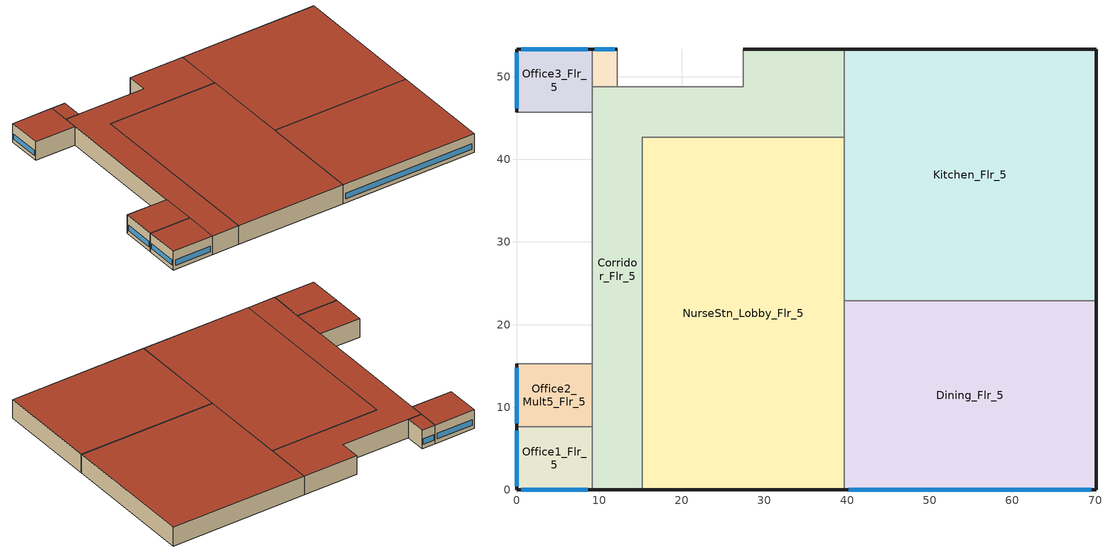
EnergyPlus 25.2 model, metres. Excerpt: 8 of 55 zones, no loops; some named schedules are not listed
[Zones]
Dining_Flr_5
 floor adiabatic (int_slab_floor): 39.62,0 39.62,22.86 70.1,22.86 70.1,0 z17.07
 wall outside (nonres_ext_wall_top): 39.62,0 70.1,0 70.1,22.86 z17.07:21.34
 wall to Kitchen_Flr_5 (int_wall): 70.1,22.86 39.62,22.86 z17.07:21.34
 wall to NurseStn_Lobby_Flr_5 (int_wall): 39.62,22.86 39.62,0 z17.07:21.34
 window (NonresWindow_U_0.364_SHGC_East_0.359): 40.2,0 69.53,0 z17.99:19.21
 roof outside (nonres_roof): 39.62,0 70.1,0 70.1,22.86 39.62,22.86 z21.34
NurseStn_Lobby_Flr_5
 floor adiabatic (int_slab_floor): 15.24,0 15.24,42.67 39.62,42.67 39.62,0 z17.07
 wall outside (nonres_ext_wall_top): 15.24,0 39.62,0 z17.07:21.34
 wall to Corridor_Flr_5 (Air_Wall): 39.62,42.67 15.24,42.67 z17.07:21.34
 wall to Kitchen_Flr_5 (int_wall): 39.62,22.86 39.62,42.67 z17.07:21.34
 wall to Corridor_Flr_5 (int_wall): 15.24,42.67 15.24,0 z17.07:21.34
 roof outside (nonres_roof): 15.24,0 39.62,0 39.62,42.67 15.24,42.67 z21.34
Kitchen_Flr_5
 floor adiabatic (int_slab_floor): 70.1,53.34 70.1,22.86 39.62,22.86 39.62,53.34 z17.07
 wall outside (nonres_ext_wall_top): 70.1,22.86 70.1,53.34 39.62,53.34 z17.07:21.34
 wall to Corridor_Flr_5 (int_wall): 39.62,53.34 39.62,42.67 z17.07:21.34
 roof outside (nonres_roof): 39.62,53.34 39.62,22.86 70.1,22.86 70.1,53.34 z21.34
Office1_Flr_5
 floor adiabatic (int_slab_floor): 9.14,7.62 9.14,0 0,0 0,7.62 z17.07
 wall outside (nonres_ext_wall_top): 0,7.62 0,0 9.14,0 z17.07:21.34
 wall adiabatic (int_wall): 9.14,0 9.14,7.62 0,7.62 z17.07:21.34
 window (NonresWindow_U_0.364_SHGC_East_0.359): 0.55,0 8.6,0 z17.99:19.21
 window (NonresWindow_U_0.248_SHGC_South_0.21): 0,7.16 0,0.46 z17.99:19.21
 roof outside (nonres_roof): 0,7.62 0,0 9.14,0 9.14,7.62 z21.34
Office2_Mult5_Flr_5
 floor adiabatic (int_slab_floor): 9.14,15.24 9.14,7.62 0,7.62 0,15.24 z17.07
 wall outside (nonres_ext_wall_top): 0,15.24 0,7.62 z17.07:21.34
 wall adiabatic (int_wall): 0,7.62 9.14,7.62 9.14,15.24 0,15.24 z17.07:21.34
 window (NonresWindow_U_0.248_SHGC_South_0.21): 0,14.78 0,8.08 z17.99:19.21
 roof outside (nonres_roof): 0,15.24 0,7.62 9.14,7.62 9.14,15.24 z21.34
Office3_Flr_5
 floor adiabatic (int_slab_floor): 9.14,53.34 9.14,45.72 0,45.72 0,53.34 z17.07
 wall outside (nonres_ext_wall_top): 9.14,53.34 0,53.34 0,45.72 z17.07:21.34
 wall adiabatic (int_wall): 0,45.72 9.14,45.72 9.14,53.34 z17.07:21.34
 window (NonresWindow_U_0.248_SHGC_West_0.21): 8.6,53.34 0.55,53.34 z17.99:19.21
 window (NonresWindow_U_0.248_SHGC_South_0.21): 0,52.88 0,46.18 z17.99:19.21
 roof outside (nonres_roof): 0,53.34 0,45.72 9.14,45.72 9.14,53.34 z21.34
Office4_Mult6_Flr_5
 floor adiabatic (int_slab_floor): 12.19,53.34 12.19,48.77 9.14,48.77 9.14,53.34 z17.07
 wall outside (nonres_ext_wall_top): 12.19,53.34 9.14,53.34 z17.07:21.34
 wall adiabatic (int_wall): 9.14,53.34 9.14,48.77 12.19,48.77 12.19,53.34 z17.07:21.34
 window (NonresWindow_U_0.248_SHGC_West_0.21): 11.88,53.34 9.45,53.34 z17.99:19.21
 roof outside (nonres_roof): 9.14,53.34 9.14,48.77 12.19,48.77 12.19,53.34 z21.34
Corridor_Flr_5
 floor adiabatic (int_slab_floor): 9.14,0 9.14,48.77 27.43,48.77 27.43,53.34 39.62,53.34 39.62,42.67 15.24,42.67 15.24,0 z17.07
 wall outside (nonres_ext_wall_top): 39.62,53.34 27.43,53.34 / 9.14,0 15.24,0 z17.07:21.34
 wall adiabatic (int_wall): 27.43,53.34 27.43,48.77 9.14,48.77 9.14,0 z17.07:21.34
 roof outside (nonres_roof): 9.14,0 15.24,0 15.24,42.67 39.62,42.67 39.62,53.34 27.43,53.34 27.43,48.77 9.14,48.77 z21.34
[Building]
Hospital: North Axis=-90; Terrain=City; Loads Convergence Tolerance Value=0.04; Temperature Convergence Tolerance Value=0.2; Solar Distribution=FullInteriorAndExterior; Maximum Number of Warmup Days=50; Minimum Number of Warmup Days=6
[Site:Location]
Albuquerque.Intl.Sunport_NM_USA WMO=723650: Latitude=35.04; Longitude=-106.62; Time Zone=-7; Elevation=1620
[SizingPeriod:DesignDay] Day of Month=21; DryBulb Temperature Range Modifier Type=DefaultMultipliers; Humidity Condition Type=Wetbulb; Barometric Pressure=83318; Rain Indicator=No; Snow Indicator=No; Daylight Saving Time Indicator=No
Name | Month | Day Type | Maximum DryBulb Temperature | Daily DryBulb Temperature Range | Wetbulb or DewPoint at Maximum DryBulb | Wind Speed | Wind Direction | Solar Model Indicator | Sky Clearness | ASHRAE Clear Sky Optical Depth for Beam Irradiance taub | ASHRAE Clear Sky Optical Depth for Diffuse Irradiance taud
Albuquerque.Intl.Sunport_NM_USA Ann Htg 99.6% Condns DB | 12 | WinterDesignDay | -7.9 | 0 | -7.9 | 3.2 | 0 | ASHRAEClearSky | 0
Albuquerque.Intl.Sunport_NM_USA Ann Clg .4% Condns DB=>MWB | 7 | SummerDesignDay | 35.1 | 13.5 | 15.7 | 4.4 | 220 | ASHRAETau |  | 0.463 | 1.887
[Site:GroundTemperature:FCfactorMethod]
January Ground Temperature=13.7; February Ground Temperature=7; March Ground Temperature=2.1; April Ground Temperature=2.6; May Ground Temperature=4.3; June Ground Temperature=8.8; July Ground Temperature=13.9; August Ground Temperature=17.8; September Ground Temperature=23.2; October Ground Temperature=25.6; November Ground Temperature=24.1; December Ground Temperature=20.5
[Site:WaterMainsTemperature]
Calculation Method=Correlation; Annual Average Outdoor Air Temperature=13.6333; Maximum Difference In Monthly Average Outdoor Air Temperatures=23.5
[Material]
Name | Roughness | Thickness | Conductivity | Density | Specific Heat | Thermal Absorptance | Solar Absorptance | Visible Absorptance
Std Wood 6inch | MediumSmooth | 0.15 | 0.12 | 540 | 1210 | 0.9 | 0.7 | 0.7
F08 Metal surface | Smooth | 0.0008 | 45.28 | 7824 | 500
F13 Built-up roofing | Rough | 0.0095 | 0.16 | 1120 | 1460 | 0.9 | 0.7
G01 13mm gypsum board | Smooth | 0.0127 | 0.16 | 800 | 1090 | 0.9 | 0.7 | 0.5
200mm Normalweight concrete wall | MediumRough | 0.2032 | 2.31 | 2322 | 832
100mm Normalweight concrete floor | MediumRough | 0.1016 | 2.31 | 2322 | 832
[Material:NoMass] Thermal Absorptance=0.9; Solar Absorptance=0.7
Name | Roughness | Thermal Resistance | Visible Absorptance
CP02 CARPET PAD | VeryRough | 0.21648 | 0.8
Air_Wall_Material | Rough | 0.207949
Nonres_Roof_Insulation | MediumSmooth | 5.30668 | 0.7
Nonres_Exterior_Wall_Insulation_top | MediumSmooth | 1.05108 | 0.7
[WindowMaterial:SimpleGlazingSystem]
Name | UFactor | Solar Heat Gain Coefficient | Visible Transmittance
Nonres Window Glazing Layer South; Nonres Window Glazing Layer West | 1.40821 | 0.21 | 0.29
Nonres Window Glazing Layer East | 2.06689 | 0.359 | 0.3949
[Construction]
InteriorFurnishings: Std Wood 6inch
Air_Wall: Air_Wall_Material
int_wall: G01 13mm gypsum board, G01 13mm gypsum board
int_slab_floor: 100mm Normalweight concrete floor, CP02 CARPET PAD
nonres_roof: F13 Built-up roofing, Nonres_Roof_Insulation, F08 Metal surface
nonres_ext_wall_top: 200mm Normalweight concrete wall, Nonres_Exterior_Wall_Insulation_top, G01 13mm gypsum board
NonresWindow_U_0.248_SHGC_South_0.21: Nonres Window Glazing Layer South
NonresWindow_U_0.364_SHGC_East_0.359: Nonres Window Glazing Layer East
NonresWindow_U_0.248_SHGC_West_0.21: Nonres Window Glazing Layer West
[Zone] Type=1; Ceiling Height=4.2683; Floor Area=autocalculate; Part of Total Floor Area=YES
Name | Multiplier | Volume
Dining_Flr_5 | 1 | 2974.04
NurseStn_Lobby_Flr_5 | 1 | 4441.23
Kitchen_Flr_5 | 1 | 3965.37
Office1_Flr_5 | 1 | 297.5
Office2_Mult5_Flr_5 | 5 | 297.41
Office3_Flr_5 | 1 | 297.41
Office4_Mult6_Flr_5 | 6 | 59.5
Corridor_Flr_5 | 1 | 2141.32
[InternalMass] Construction=InteriorFurnishings
Name | Zone or ZoneList | Surface Area
Dining_Flr_5_InternalMass_1 | Dining_Flr_5 | 1393.55
NurseStn_Lobby_Flr_5_InternalMass_1 | NurseStn_Lobby_Flr_5 | 2081.03
Kitchen_Flr_5_InternalMass_1 | Kitchen_Flr_5 | 1858.06
Office1_Flr_5_InternalMass_1 | Office1_Flr_5 | 139.3911
Office2_Mult5_Flr_5_InternalMass_1 | Office2_Mult5_Flr_5 | 139.3546
Office3_Flr_5_InternalMass_1 | Office3_Flr_5 | 139.3546
Office4_Mult6_Flr_5_InternalMass_1 | Office4_Mult6_Flr_5 | 27.8709
Corridor_Flr_5_InternalMass_1 | Corridor_Flr_5 | 1003.35
[People] Number of People Calculation Method=People; Fraction Radiant=0.3; Sensible Heat Fraction=AUTOCALCULATE; Activity Level Schedule=ACTIVITY_SCH; Enable ASHRAE 55 Comfort Warnings=No; Mean Radiant Temperature Calculation Type=EnclosureAveraged; Work Efficiency Schedule=WORK_EFF_SCH; Clothing Insulation Calculation Method=ClothingInsulationSchedule; Clothing Insulation Schedule=CLOTHING_SCH; Air Velocity Schedule=AIR_VELO_SCH; Thermal Comfort Model 1 Type=FANGER
Name | Zone or ZoneList or Space or SpaceList | Number of People Schedule | Number of People
Dining_Flr_5 | Dining_Flr_5 | BLDG_OCC_EXTD_SCH | 74.9725
NurseStn_Lobby_Flr_5 | NurseStn_Lobby_Flr_5 | BLDG_OCC_SCH | 14.9279
Kitchen_Flr_5 | Kitchen_Flr_5 | BLDG_OCC_EXTD_SCH | 49.9818
Office1_Flr_5 | Office1_Flr_5 | BLDG_OCC_SCH | 5.2498
Office2_Mult5_Flr_5 | Office2_Mult5_Flr_5 | BLDG_OCC_SCH | 5.2483
Office3_Flr_5 | Office3_Flr_5 | BLDG_OCC_SCH | 5.2483
Office4_Mult6_Flr_5 | Office4_Mult6_Flr_5 | BLDG_OCC_SCH | 1.05
Corridor_Flr_5 | Corridor_Flr_5 | BLDG_OCC_EXTD_SCH | 5.3981
[Lights] Design Level Calculation Method=Watts/Area; Return Air Fraction=0; Fraction Radiant=0.7; Fraction Visible=0.2; Fraction Replaceable=1; EndUse Subcategory=LightsWired; Return Air Fraction Calculated from Plenum Temperature=No
Name | Zone or ZoneList or Space or SpaceList | Schedule | Watts per Floor Area
Dining_Flr_5_Lights | Dining_Flr_5 | ltg_sch14_dining | 3.68125
NurseStn_Lobby_Flr_5_Lights | NurseStn_Lobby_Flr_5 | ltg_sch9_nursestn_lobby2 | 9.284939
Kitchen_Flr_5_Lights | Kitchen_Flr_5 | ltg_sch15_kitchen | 12.1686
Office1_Flr_5_Lights | Office1_Flr_5 | ltg_sch_office1_flr_5 | 7.20401
Office2_Mult5_Flr_5_Lights | Office2_Mult5_Flr_5 | ltg_sch1_office | 7.46477
Office3_Flr_5_Lights | Office3_Flr_5 | ltg_sch1_office | 7.46477
Office4_Mult6_Flr_5_Lights | Office4_Mult6_Flr_5 | ltg_sch1_office | 7.46477
Corridor_Flr_5_Lights | Corridor_Flr_5 | ltg_sch4_corridor | 6.11427
[ElectricEquipment] Design Level Calculation Method=EquipmentLevel; Fraction Latent=0; Fraction Lost=0
Name | Zone or ZoneList or Space or SpaceList | Schedule | Design Level | Fraction Radiant | EndUse Subcategory
Dining_Flr_5_MiscPlug_Equip | Dining_Flr_5 | BLDG_EQUIP_EXTD_SCH | 7497.28 | 0.5 | MiscPlug
NurseStn_Lobby_Flr_5_MiscPlug_Equip | NurseStn_Lobby_Flr_5 | BLDG_EQUIP_SCH | 11643.4 | 0.5 | MiscPlug
Kitchen_Flr_5_MiscPlug_Equip | Kitchen_Flr_5 | BLDG_EQUIP_EXTD_SCH | 74972.8 | 0.5 | Cooking
Office1_Flr_5_MiscPlug_Equip | Office1_Flr_5 | BLDG_EQUIP_SCH | 749.9243 | 0.5 | MiscPlug
Office2_Mult5_Flr_5_MiscPlug_Equip | Office2_Mult5_Flr_5 | BLDG_EQUIP_SCH | 749.7275 | 0.5 | MiscPlug
Office3_Flr_5_MiscPlug_Equip | Office3_Flr_5 | BLDG_EQUIP_SCH | 749.7275 | 0.5 | MiscPlug
Office4_Mult6_Flr_5_MiscPlug_Equip | Office4_Mult6_Flr_5 | BLDG_EQUIP_SCH | 149.9455 | 0.5 | MiscPlug
Kitchen_Flr_5_Reach-in-Freezer | Kitchen_Flr_5 | Always_on | 555 | 0.25 | ReachInFreezer
Kitchen_Flr_5_Reach-in-Refrigerator | Kitchen_Flr_5 | Always_on | 470 | 0.25 | ReachInRefrigerator
[GasEquipment]
Kitchen_Flr_5_MiscPlugGas_Equip: Zone or ZoneList or Space or SpaceList=Kitchen_Flr_5; Schedule=BLDG_EQUIP_EXTD_SCH; Design Level Calculation Method=EquipmentLevel; Design Level=149946; Fraction Latent=0; Fraction Radiant=0.5; Fraction Lost=0; EndUse Subcategory=Cooking
[ZoneInfiltration:DesignFlowRate] Schedule=INFIL_SCH_PNNL; Design Flow Rate Calculation Method=Flow/ExteriorWallArea; Flow Rate per Exterior Surface Area=0.000569572; Constant Term Coefficient=0; Temperature Term Coefficient=0; Velocity Term Coefficient=0.224; Velocity Squared Term Coefficient=0
Name | Zone or ZoneList or Space or SpaceList
Dining_Flr_5_Infiltration | Dining_Flr_5
NurseStn_Lobby_Flr_5_Infiltration | NurseStn_Lobby_Flr_5
Kitchen_Flr_5_Infiltration | Kitchen_Flr_5
Office1_Flr_5_Infiltration | Office1_Flr_5
Office2_Mult5_Flr_5_Infiltration | Office2_Mult5_Flr_5
Office3_Flr_5_Infiltration | Office3_Flr_5
Office4_Mult6_Flr_5_Infiltration | Office4_Mult6_Flr_5
Corridor_Flr_5_Infiltration | Corridor_Flr_5
[Exterior:Lights]
Exterior_Lights: Schedule=Exterior_Lgt_ALWAYS_ON; Design Level=7940.01; Control Option=AstronomicalClock; EndUse Subcategory=General
[Exterior:FuelEquipment] Fuel Use Type=Electricity
Name | Schedule | Design Level | EndUse Subcategory
Elevators | BLDG_ELEVATORS | 34667.95 | ElevatorLift
Elevators_Lights_Fan | ELEV_LIGHT_FAN_SCH_ADD_DF | 421.26 | ElevatorLightsFan
[ZoneControl:Thermostat] Control Type Schedule=ThermostatSetpoint:DualSetpoint
Name | Zone or ZoneList | Control 1
Thermostat_Dining_Flr_5 | Dining_Flr_5 | Htg-SetP-Sch
Thermostat_NurseStn_Lobby_Flr_5 | NurseStn_Lobby_Flr_5 | Htg-SetP-Sch
Thermostat_Kitchen_Flr_5 | Kitchen_Flr_5 | Htg-SetP-Sch
Thermostat_Office1_Flr_5 | Office1_Flr_5 | Htg-SetP-Sch
Thermostat_Office2_Mult5_Flr_5 | Office2_Mult5_Flr_5 | Htg-SetP-Sch
Thermostat_Office3_Flr_5 | Office3_Flr_5
[WaterHeater:Mixed]
SWH Booster E Water Heater: Tank Volume=0.0227125; Setpoint Temperature Schedule=Dishwashing Booster Setpoint Temp Schedule; Deadband Temperature Difference=2; Maximum Temperature Limit=82.2222; Heater Control Type=Cycle; Heater Maximum Capacity=3000; Heater Minimum Capacity=0; Heater Fuel Type=Electricity; Heater Thermal Efficiency=1; Off Cycle Parasitic Fuel Type=Electricity; Off Cycle Parasitic Heat Fraction to Tank=0; Ambient Temperature Indicator=Zone; Ambient Temperature Zone=KITCHEN_FLR_5; Off Cycle Loss Coefficient to Ambient Temperature=1.05316; On Cycle Loss Coefficient to Ambient Temperature=1.05316; Peak Use Flow Rate=3.65923e-05; Use Flow Rate Fraction Schedule=BLDG_SWH_SCH; Cold Water Supply Temperature Schedule=Dishwashing Booster Water Inlet Temp Schedule
[Schedule:Compact]
Exterior_Lgt_ALWAYS_ON; ALWAYS_ON: Through: 12/31, For: AllDays, Until: 24:00, 1
BLDG_OCC_SCH: Through: 12/31, For: Weekdays, Until: 07:00, 0, Until: 08:00, 0.1, Until: 09:00, 0.5, Until: 17:00, 0.8, Until: 18:00, 0.5, Until: 20:00, 0.3, Until: 22:00, 0.2, Until: 24:00, 0, For: SummerDesignDay, Until: 24:00, 1, For: WinterDesignDay, Until: 24:00, 0, For: Saturday, Until: 07:00, 0, Until: 08:00, 0.1, Until: 09:00, 0.3, Until: 17:00, 0.4, Until: 19:00, 0.1, Until: 24:00, 0, For: Sunday Holidays AllOtherDays, Until: 08:00, 0, Until: 16:00, 0.05, Until: 24:00, 0
BLDG_OCC_EXTD_SCH: Through: 12/31, For: Weekdays, Until: 07:00, 0.4, Until: 08:00, 0.5, Until: 09:00, 0.6, Until: 17:00, 0.8, Until: 18:00, 0.6, Until: 20:00, 0.5, Until: 24:00, 0.4, For: SummerDesignDay, Until: 24:00, 1, For: WinterDesignDay, Until: 24:00, 0, For: Saturday, Until: 07:00, 0.4, Until: 08:00, 0.5, Until: 17:00, 0.6, Until: 19:00, 0.5, Until: 24:00, 0.4, For: Sunday Holidays AllOtherDays, Until: 08:00, 0.4, Until: 16:00, 0.6, Until: 24:00, 0.4
BLDG_EQUIP_SCH: Through: 12/31, For: Weekdays, Until: 07:00, 0.349268, Until: 08:00, 0.681801, Until: 16:00, 0.876602, Until: 22:00, 0.584401, Until: 23:00, 0.523902, Until: 24:00, 0.349268, For: SummerDesignDay, Until: 24:00, 1, For: WinterDesignDay, Until: 24:00, 0, For: Saturday, Until: 07:00, 0.349268, Until: 08:00, 0.487001, Until: 18:00, 0.633101, Until: 24:00, 0.349268, For: Sunday Holidays AllOtherDays, Until: 08:00, 0.261951, Until: 16:00, 0.349268, Until: 24:00, 0.261951
BLDG_EQUIP_EXTD_SCH: Through: 12/31, For: Weekdays, Until: 07:00, 0.4, Until: 08:00, 0.7, Until: 16:00, 0.9, Until: 23:00, 0.6, Until: 24:00, 0.4, For: SummerDesignDay, Until: 24:00, 1, For: WinterDesignDay, Until: 24:00, 0, For: Saturday, Until: 07:00, 0.4, Until: 08:00, 0.5, Until: 18:00, 0.65, Until: 24:00, 0.4, For: Sunday Holidays AllOtherDays, Until: 08:00, 0.4, Until: 16:00, 0.6, Until: 24:00, 0.4
BLDG_ELEVATORS: Through: 12/31, For: SummerDesignDay, Until: 24:00, 1, For: WinterDesignDay, Until: 24:00, 0.2, For: Weekdays, Until: 07:00, 0.2, Until: 08:00, 0.5, Until: 09:00, 0.75, Until: 10:00, 1, Until: 11:00, 1, Until: 12:00, 1, Until: 13:00, 0.75, Until: 14:00, 1, Until: 15:00, 1, Until: 16:00, 1, Until: 17:00, 1, Until: 18:00, 1, Until: 19:00, 0.52, Until: 20:00, 0.52, Until: 21:00, 0.52, Until: 22:00, 0.28, Until: 24:00, 0.2, For: Saturday, Until: 07:00, 0.2, Until: 08:00, 0.4, Until: 09:00, 0.46, Until: 10:00, 0.7, Until: 11:00, 0.7, Until: 12:00, 0.7, Until: 13:00, 0.51, Until: 14:00, 0.51, Until: 15:00, 0.51, Until: 16:00, 0.51, Until: 17:00, 0.51, Until: 18:00, 0.25, Until: 24:00, 0.2, For: AllOtherDays, Until: 08:00, 0.2, Until: 16:00, 0.4, Until: 24:00, 0.2
ELEV_LIGHT_FAN_SCH_ADD_DF: Through: 12/31, For: SummerDesignDay, Until: 24:00, 1, For: WinterDesignDay, Until: 24:00, 0.2, For: Weekdays, Until: 07:00, 0.2, Until: 08:00, 0.5, Until: 09:00, 1, Until: 10:00, 1, Until: 11:00, 1, Until: 12:00, 1, Until: 13:00, 1, Until: 14:00, 1, Until: 15:00, 1, Until: 16:00, 1, Until: 17:00, 1, Until: 18:00, 1, Until: 19:00, 0.52, Until: 20:00, 0.52, Until: 21:00, 0.52, Until: 22:00, 0.28, Until: 24:00, 0.2, For: Saturday, Until: 07:00, 0.2, Until: 08:00, 0.4, Until: 09:00, 0.46, Until: 10:00, 0.7, Until: 11:00, 0.7, Until: 12:00, 0.7, Until: 13:00, 0.51, Until: 14:00, 0.51, Until: 15:00, 0.51, Until: 16:00, 0.51, Until: 17:00, 0.51, Until: 18:00, 0.25, Until: 24:00, 0.2, For: AllOtherDays, Until: 08:00, 0.2, Until: 16:00, 0.4, Until: 24:00, 0.2
Dishwashing Booster Water Inlet Temp Schedule: THROUGH: 12/31, FOR: AllDays, UNTIL: 24:00, 60
Dishwashing Booster Setpoint Temp Schedule: THROUGH: 12/31, FOR: AllDays, UNTIL: 24:00, 82.22
BLDG_SWH_SCH: Through: 12/31, For: Weekdays SummerDesignDay, Until: 07:00, 0, Until: 08:00, 0.17, Until: 09:00, 0.58, Until: 10:00, 0.66, Until: 11:00, 0.78, Until: 12:00, 0.82, Until: 13:00, 0.71, Until: 14:00, 0.82, Until: 15:00, 0.78, Until: 16:00, 0.74, Until: 17:00, 0.63, Until: 18:00, 0.41, Until: 21:00, 0.18, Until: 22:00, 0.1, Until: 24:00, 0, For: Saturday WinterDesignDay, Until: 07:00, 0, Until: 08:00, 0.01, Until: 09:00, 0.2, Until: 10:00, 0.28, Until: 12:00, 0.3, Until: 14:00, 0.24, Until: 17:00, 0.23, Until: 19:00, 0.1, Until: 24:00, 0, For: Sunday Holidays AllOtherDays, Until: 08:00, 0, Until: 16:00, 0.01, Until: 24:00, 0
ACTIVITY_SCH: Through: 12/31, For: AllDays, Until: 24:00, 120
WORK_EFF_SCH: Through: 12/31, For: AllDays, Until: 24:00, 0
AIR_VELO_SCH: Through: 12/31, For: AllDays, Until: 24:00, 0.2
CLOTHING_SCH: Through: 04/30, For: AllDays, Until: 24:00, 1, Through: 09/30, For: AllDays, Until: 24:00, 0.5, Through: 12/31, For: AllDays, Until: 24:00, 1
INFIL_SCH_PNNL: Through: 12/31, For: Weekdays SummerDesignDay, Until: 24:00, 0.25, For: Saturday WinterDesignDay, Until: 24:00, 0.25, For: Sunday Holidays AllOtherDays, Until: 24:00, 0.25
[SCHEDULE:COMPACT]
ltg_sch14_dining: Through: 12/31, For: SummerDesignDay, Until: 24:00, 1, For: WinterDesignDay, Until: 24:00, 0, For: Weekdays, Until: 8:00, 0.325, Until: 16:00, 0.585, Until: 24:00, 0.325, For: Saturday, Until: 8:00, 0.325, Until: 18:00, 0.52, Until: 24:00, 0.325, For: AllOtherDays, Until: 8:00, 0.325, Until: 16:00, 0.455, Until: 24:00, 0.325
ltg_sch4_corridor: Through: 12/31, For: SummerDesignDay, Until: 24:00, 1, For: WinterDesignDay, Until: 24:00, 0, For: Weekdays, Until: 8:00, 0.360831, Until: 16:00, 0.649499, Until: 24:00, 0.360831, For: Saturday, Until: 8:00, 0.360831, Until: 18:00, 0.577335, Until: 24:00, 0.360831, For: AllOtherDays, Until: 8:00, 0.360831, Until: 16:00, 0.505165, Until: 24:00, 0.360831
ltg_sch15_kitchen: Through: 12/31, For: SummerDesignDay, Until: 24:00, 1, For: WinterDesignDay, Until: 24:00, 0, For: Weekdays, Until: 8:00, 0.35, Until: 16:00, 0.63, Until: 24:00, 0.35, For: Saturday, Until: 8:00, 0.35, Until: 18:00, 0.56, Until: 24:00, 0.35, For: AllOtherDays, Until: 8:00, 0.35, Until: 16:00, 0.49, Until: 24:00, 0.35
ltg_sch_office1_flr_5: Through: 12/31, For: SummerDesignDay, Until: 24:00, 1, For: WinterDesignDay, Until: 24:00, 0, For: Weekdays, Until: 7:00, 0.06531, Until: 8:00, 0.32656, Until: 16:00, 0.58781, Until: 23:00, 0.19594, Until: 24:00, 0.06531, For: Saturday, Until: 7:00, 0.06531, Until: 8:00, 0.13062, Until: 18:00, 0.26125, Until: 24:00, 0.06531, For: AllOtherDays, Until: 8:00, 0.03266, Until: 16:00, 0.06531, Until: 24:00, 0.03266
ltg_sch1_office: Through: 12/31, For: SummerDesignDay, Until: 24:00, 1, For: WinterDesignDay, Until: 24:00, 0, For: Weekdays, Until: 7:00, 0.0625, Until: 8:00, 0.3125, Until: 16:00, 0.5625, Until: 23:00, 0.1875, Until: 24:00, 0.0625, For: Saturday, Until: 7:00, 0.0625, Until: 8:00, 0.125, Until: 18:00, 0.25, Until: 24:00, 0.0625, For: AllOtherDays, Until: 8:00, 0.03125, Until: 16:00, 0.0625, Until: 24:00, 0.03125
ltg_sch9_nursestn_lobby2: Through: 12/31, For: SummerDesignDay, Until: 24:00, 1, For: WinterDesignDay, Until: 24:00, 0, For: Weekdays, Until: 8:00, 0.408, Until: 16:00, 0.7344, Until: 24:00, 0.408, For: Saturday, Until: 8:00, 0.408, Until: 18:00, 0.6528, Until: 24:00, 0.408, For: AllOtherDays, Until: 8:00, 0.408, Until: 16:00, 0.5712, Until: 24:00, 0.408
